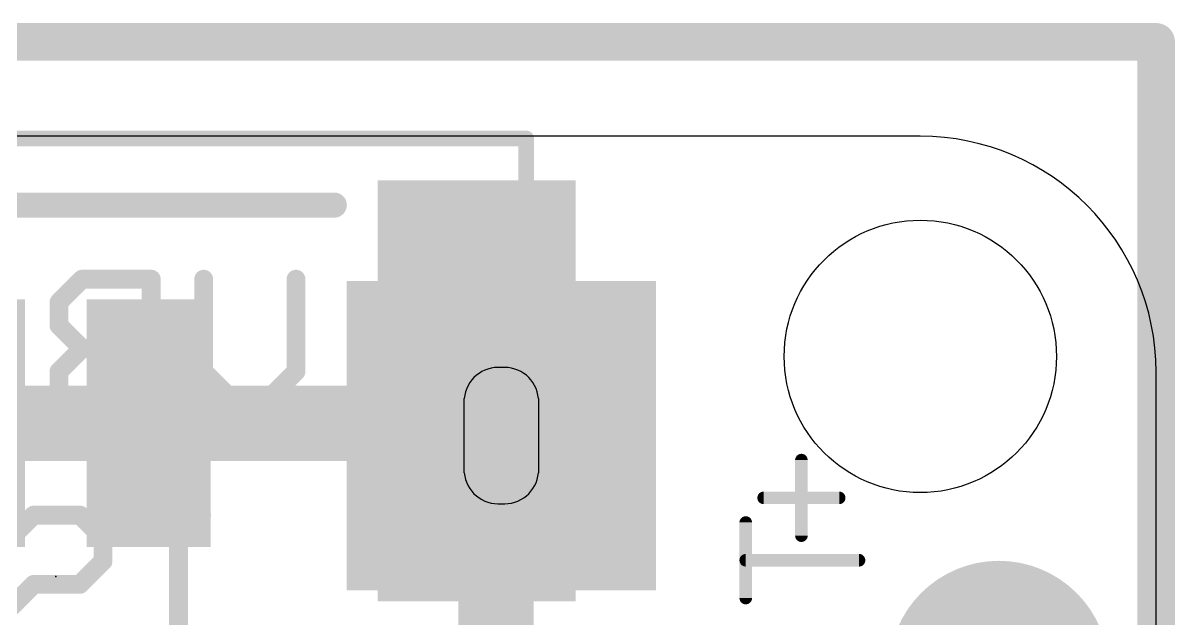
# Model space of a CAD drawing. Extents: x -9 to 9, y -1.3 to 37.
# Drawn here: x -0.26 to 9.04, y 32.17 to 36.98 of the extents above; entities that cross this region are included whole.
import ezdxf

# ---------------------------------------------------------------- set-up
doc = ezdxf.new("R2010")
doc.units = 0
for name, color, linetype in [('1', 12, 'CONTINUOUS'), ('16', 132, 'CONTINUOUS'), ('17', 110, 'CONTINUOUS'), ('20', 53, 'CONTINUOUS'), ('21', 40, 'CONTINUOUS'), ('22', 6, 'CONTINUOUS'), ('24', 53, 'CONTINUOUS')]:
    doc.layers.add(name, color=color, linetype=linetype)

# ---------------------------------------------------------------- blocks, each defined once
blk = doc.blocks.new('RECT')
blk.add_solid([(-0.5, -0.5), (0.5, -0.5), (-0.5, 0.5), (0.5, 0.5)])
blk = doc.blocks.new('SQUAREP')
blk.add_solid([(-0.5, -0.5), (0.5, -0.5), (-0.5, 0.5), (0.5, 0.5)])
blk = doc.blocks.new('ROUNDP')
at = {"const_width": 0.5}
blk.add_lwpolyline([(0, -0.25, 1), (0, 0.25, 1), (0, -0.25)], format="xyb", dxfattribs=at)

msp = doc.modelspace()

# ---------------------------------------------------------------- linework, layer by layer
at = {"layer": '1'}
for points, const_width in [([(-0.75, 33.75), (0.75, 33.75)], 0.6096), ([(0.75, 33.75), (3.461, 33.75)], 0.6096), ([(3.461, 33.75), (3.556, 33.655)], 0.6096), ([(3.461, 33.75), (3.5, 33.75)], 0.3048), ([(3.5, 33.75), (3.6, 33.65)], 0.3048), ([(3.556, 31.106), (3.556, 33.528)], 0.6096)]:
    msp.add_lwpolyline(points, dxfattribs=dict(at, const_width=const_width))
for points, const_width in [([(0.75, 33.9024, 1), (0.75, 33.5976)], 0.3048), ([(0.75, 33.5976, 1), (0.75, 33.9024)], 0.3048), ([(3.5688, 33.8578, 1), (3.3532, 33.6422)], 0.3048), ([(3.461, 33.5976, 1), (3.461, 33.9024)], 0.3048), ([(3.4482, 33.5472, 1), (3.6638, 33.7628)], 0.3048), ([(3.461, 33.8262, 1), (3.461, 33.6738)], 0.1524), ([(3.5539, 33.8039, 1), (3.4461, 33.6961)], 0.1524), ([(3.5, 33.6738, 1), (3.5, 33.8262)], 0.1524), ([(3.7084, 33.528, 1), (3.4036, 33.528)], 0.3048), ([(3.5461, 33.5961, 1), (3.6539, 33.7039)], 0.1524)]:
    msp.add_lwpolyline(points, format="xyb", dxfattribs=dict(at, const_width=const_width))
at = {"layer": '16', "const_width": 0.3048}
for points in [[(8.89, 36.83), (-8.89, 36.83)], [(8.89, 0), (8.89, 36.83)]]:
    msp.add_lwpolyline(points, dxfattribs=at)
at = {"layer": '16', "const_width": 0.1524}
for points in [[(8.9662, 36.83, 1), (8.8138, 36.83)], [(8.89, 36.7538, 1), (8.89, 36.9062)]]:
    msp.add_lwpolyline(points, format="xyb", dxfattribs=at)
at = {"layer": '20'}
for p, q in [((6.985, 36.068), (-6.985, 36.068)), ((8.89, 0.4445), (8.89, 34.163)), ((3.3, 33.35), (3.3, 33.95)), ((3.9, 33.95), (3.9, 33.35))]:
    msp.add_line(p, q, dxfattribs=at)
msp.add_circle((6.985, 34.29), 1.1, dxfattribs=at)
for centre, radius, start, end in [((6.985, 34.163), 1.905, 0, 90), ((3.575, 33.925), 0.2761, 84.8056, 174.8056), ((3.625, 33.925), 0.2761, 5.1944, 95.1944), ((3.575, 33.375), 0.2761, 185.1944, 275.1944), ((3.625, 33.375), 0.2761, 264.8056, 354.8056)]:
    msp.add_arc(centre, radius, start, end, dxfattribs=at)
at = {"layer": '21'}
for points, const_width in [([(3.8, 36.05), (-3.8, 36.05)], 0.127), ([(3.8, 35.15), (3.8, 36.05)], 0.127), ([(6.0243, 33.4524), (6.0243, 32.8423)], 0.1016), ([(5.7193, 33.1474), (6.3294, 33.1474)], 0.1016), ([(5.5745, 32.3383), (5.5745, 32.9485)], 0.1016), ([(6.4897, 32.6434), (5.5745, 32.6434)], 0.1016)]:
    msp.add_lwpolyline(points, dxfattribs=dict(at, const_width=const_width))
for points, const_width in [([(3.8318, 36.05, 1), (3.7683, 36.05)], 0.0635), ([(3.8, 36.0183, 1), (3.8, 36.0818)], 0.0635), ([(3.7683, 35.15, 1), (3.8318, 35.15)], 0.0635), ([(6.0497, 33.4524, 1), (5.9989, 33.4524)], 0.0508), ([(5.7193, 33.1728, 1), (5.7193, 33.122)], 0.0508), ([(6.3294, 33.122, 1), (6.3294, 33.1728)], 0.0508), ([(5.5999, 32.9485, 1), (5.5491, 32.9485)], 0.0508), ([(5.9989, 32.8423, 1), (6.0497, 32.8423)], 0.0508), ([(5.5745, 32.6688, 1), (5.5745, 32.618)], 0.0508), ([(6.4897, 32.618, 1), (6.4897, 32.6688)], 0.0508), ([(5.5491, 32.3383, 1), (5.5999, 32.3383)], 0.0508)]:
    msp.add_lwpolyline(points, format="xyb", dxfattribs=dict(at, const_width=const_width))
at = {"layer": '22'}
for points, const_width in [([(2.25, 35.512), (-2.25, 35.512)], 0.2032), ([(0.212, 34.9133), (0.0256, 34.7268)], 0.1524), ([(0.7713, 34.9133), (0.212, 34.9133)], 0.1524), ([(0.7713, 33.7947), (0.7713, 34.9133)], 0.1524), ([(1.195, 34.1675), (1.195, 34.9133)], 0.1524), ([(1.9407, 34.9133), (1.9407, 34.1675)], 0.1524), ([(0.0256, 34.7268), (0.0256, 34.5404)], 0.1524), ([(0.0256, 34.5404), (0.212, 34.354)], 0.1524), ([(0.212, 34.354), (0.0256, 34.1675)], 0.1524), ([(0.7713, 34.354), (0.212, 34.354)], 0.1524), ([(0.0256, 34.1675), (0.0256, 33.9811)], 0.1524), ([(1.5678, 33.7947), (1.195, 34.1675)], 0.1524), ([(1.9407, 34.1675), (1.5678, 33.7947)], 0.1524), ([(0.0256, 33.9811), (0.212, 33.7947)], 0.1524), ([(0.212, 33.7947), (0.7713, 33.7947)], 0.1524), ([(-0.3642, 32.8218), (-0.1778, 33.0083)], 0.1524), ([(-0.1778, 33.0083), (0.1951, 33.0083)], 0.1524), ([(0.1951, 33.0083), (0.3815, 32.8218)], 0.1524), ([(1.178, 33.0083), (0.8052, 33.0083)], 0.1524), ([(0.9916, 32.0761), (0.9916, 33.0083)], 0.1524), ([(0.3815, 32.8218), (0.3815, 32.6354)], 0.1524), ([(0.3815, 32.6354), (0.1951, 32.449)], 0.1524), ([(-0.1778, 32.449), (-0.3642, 32.2626)], 0.1524), ([(0.1951, 32.449), (-0.1778, 32.449)], 0.1524)]:
    msp.add_lwpolyline(points, dxfattribs=dict(at, const_width=const_width))
for points, const_width in [([(2.25, 35.4612, 1), (2.25, 35.5628)], 0.1016), ([(0.212, 34.9514, 1), (0.212, 34.8752)], 0.0762), ([(0.239, 34.8863, 1), (0.1851, 34.9402)], 0.0762), ([(0.8094, 34.9133, 1), (0.7332, 34.9133)], 0.0762), ([(0.7713, 34.8752, 1), (0.7713, 34.9514)], 0.0762), ([(1.2331, 34.9133, 1), (1.1569, 34.9133)], 0.0762), ([(1.9788, 34.9133, 1), (1.9026, 34.9133)], 0.0762), ([(0.0637, 34.7268, 1), (-0.0125, 34.7268)], 0.0762), ([(-0.0013, 34.7538, 1), (0.0525, 34.6999)], 0.0762), ([(-0.0125, 34.5404, 1), (0.0637, 34.5404)], 0.0762), ([(0.0525, 34.5673, 1), (-0.0013, 34.5135)], 0.0762), ([(0.212, 34.3921, 1), (0.212, 34.3159)], 0.0762), ([(0.239, 34.327, 1), (0.1851, 34.3809)], 0.0762), ([(0.1851, 34.327, 1), (0.239, 34.3809)], 0.0762), ([(0.7713, 34.3159, 1), (0.7713, 34.3921)], 0.0762), ([(0.0637, 34.1675, 1), (-0.0125, 34.1675)], 0.0762), ([(-0.0013, 34.1945, 1), (0.0525, 34.1406)], 0.0762), ([(1.2219, 34.1945, 1), (1.1681, 34.1406)], 0.0762), ([(1.1569, 34.1675, 1), (1.2331, 34.1675)], 0.0762), ([(1.9026, 34.1675, 1), (1.9788, 34.1675)], 0.0762), ([(1.9676, 34.1406, 1), (1.9138, 34.1945)], 0.0762), ([(0.0525, 34.0081, 1), (-0.0013, 33.9542)], 0.0762), ([(-0.0125, 33.9811, 1), (0.0637, 33.9811)], 0.0762), ([(0.212, 33.8328, 1), (0.212, 33.7566)], 0.0762), ([(0.1851, 33.7678, 1), (0.239, 33.8216)], 0.0762), ([(0.7332, 33.7947, 1), (0.8094, 33.7947)], 0.0762), ([(0.7713, 33.7566, 1), (0.7713, 33.8328)], 0.0762), ([(1.5409, 33.8216, 1), (1.5948, 33.7678)], 0.0762), ([(1.5409, 33.7678, 1), (1.5948, 33.8216)], 0.0762), ([(-0.1778, 33.0464, 1), (-0.1778, 32.9702)], 0.0762), ([(-0.1508, 32.9813, 1), (-0.2047, 33.0352)], 0.0762), ([(0.222, 33.0352, 1), (0.1681, 32.9813)], 0.0762), ([(0.1951, 32.9702, 1), (0.1951, 33.0464)], 0.0762), ([(0.8052, 33.0464, 1), (0.8052, 32.9702)], 0.0762), ([(1.0297, 33.0083, 1), (0.9535, 33.0083)], 0.0762), ([(1.178, 32.9702, 1), (1.178, 33.0464)], 0.0762), ([(0.4196, 32.8218, 1), (0.3434, 32.8218)], 0.0762), ([(0.3546, 32.7949, 1), (0.4084, 32.8488)], 0.0762), ([(0.3434, 32.6354, 1), (0.4196, 32.6354)], 0.0762), ([(0.4084, 32.6085, 1), (0.3546, 32.6623)], 0.0762), ([(-0.1778, 32.4871, 1), (-0.1778, 32.4109)], 0.0762), ([(-0.1508, 32.422, 1), (-0.2047, 32.4759)], 0.0762), ([(0.1681, 32.4759, 1), (0.222, 32.422)], 0.0762), ([(0.1951, 32.4109, 1), (0.1951, 32.4871)], 0.0762)]:
    msp.add_lwpolyline(points, format="xyb", dxfattribs=dict(at, const_width=const_width))
at = {"layer": '24'}
msp.add_point((0, 32.512), dxfattribs=at)

# ---------------------------------------------------------------- block references
at = {"layer": '1', "xscale": 2, "rotation": 270}
for p in [(-0.75, 33.75), (0.75, 33.75)]:
    msp.add_blockref('RECT', p, dxfattribs=at)
at = {"layer": '16', "xscale": 3.4, "yscale": 1.6, "rotation": 90}
msp.add_blockref('RECT', (3.4, 34.012), dxfattribs=at)
at = {"layer": '17', "xscale": 2.5, "yscale": 2.5, "rotation": 270}
msp.add_blockref('SQUAREP', (3.6, 33.65), dxfattribs=at)
msp.add_blockref('SQUAREP', (3.6, 33.65), dxfattribs=at)
at = {"layer": '17', "xscale": 1.778, "yscale": 1.778}
msp.add_blockref('ROUNDP', (7.62, 31.75), dxfattribs=at)
msp.add_blockref('ROUNDP', (7.62, 31.75), dxfattribs=at)

doc.saveas('drawing.dxf')
